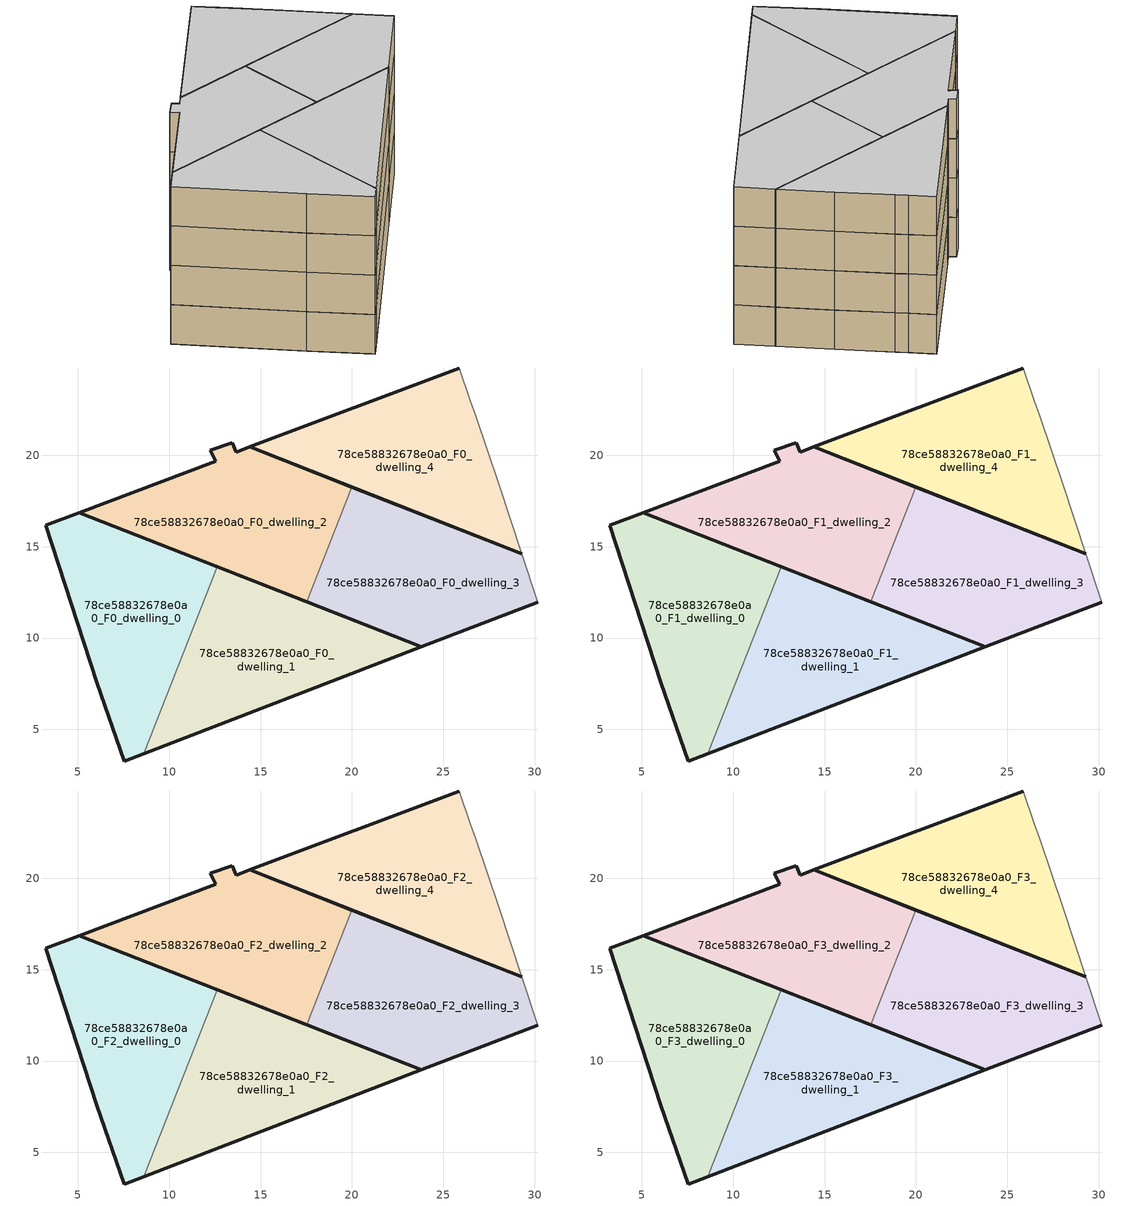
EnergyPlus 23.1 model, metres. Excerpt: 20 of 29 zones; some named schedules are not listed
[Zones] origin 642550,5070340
78ce58832678e0a0_F0_dwelling_0
 floor ground (EU_floor_Construction): 8.6,3.67 12.62,13.9 5.07,16.87 3.24,16.18 6.04,7.57 7.54,3.27 z0
 wall outside (EU_wall_Construction): 8.6,3.67 7.54,3.27 6.04,7.57 3.24,16.18 5.07,16.87 12.62,13.9 z0:3
 wall to 78ce58832678e0a0_F0_dwelling_1 (EU_wall_Construction): 12.62,13.9 8.6,3.67 z0:3
78ce58832678e0a0_F0_dwelling_1
 floor ground (EU_floor_Construction): 23.78,9.52 12.62,13.9 8.6,3.67 z0
 wall outside (EU_wall_Construction): 12.62,13.9 23.78,9.52 8.6,3.67 z0:3
78ce58832678e0a0_F0_dwelling_2
 floor ground (EU_floor_Construction): 17.52,11.97 19.99,18.26 14.4,20.46 13.65,20.18 13.45,20.68 12.25,20.28 12.55,19.68 5.07,16.87 z0
 wall outside (EU_wall_Construction): 17.52,11.97 5.07,16.87 12.55,19.68 12.25,20.28 13.45,20.68 13.65,20.18 14.4,20.46 19.99,18.26 z0:3
 wall to 78ce58832678e0a0_F0_dwelling_3 (EU_wall_Construction): 19.99,18.26 17.52,11.97 z0:3
78ce58832678e0a0_F0_dwelling_3
 floor ground (EU_floor_Construction): 30.16,11.97 29.3,14.6 19.99,18.26 17.52,11.97 23.78,9.52 z0
 wall outside (EU_wall_Construction): 30.16,11.97 23.78,9.52 17.52,11.97 / 19.99,18.26 29.3,14.6 z0:3
 wall adiabatic (EU_wall_Construction): 29.3,14.6 30.16,11.97 z0:3
78ce58832678e0a0_F0_dwelling_4
 floor ground (EU_floor_Construction): 29.3,14.6 28.06,18.37 26.76,22.18 26.46,22.98 25.86,24.78 14.4,20.46 z0
 wall outside (EU_wall_Construction): 29.3,14.6 14.4,20.46 25.86,24.78 z0:3
 wall adiabatic (EU_wall_Construction): 25.86,24.78 26.46,22.98 26.76,22.18 28.06,18.37 29.3,14.6 z0:3
78ce58832678e0a0_F1_dwelling_0
 floor to 78ce58832678e0a0_F0_dwelling_0 (EU_floor_Construction): 8.6,3.67 12.62,13.9 5.07,16.87 3.24,16.18 6.04,7.57 7.54,3.27 z3
 wall outside (EU_wall_Construction): 8.6,3.67 7.54,3.27 6.04,7.57 3.24,16.18 5.07,16.87 12.62,13.9 z3:6
 wall to 78ce58832678e0a0_F1_dwelling_1 (EU_wall_Construction): 12.62,13.9 8.6,3.67 z3:6
78ce58832678e0a0_F1_dwelling_1
 floor to 78ce58832678e0a0_F0_dwelling_1 (EU_floor_Construction): 23.78,9.52 12.62,13.9 8.6,3.67 z3
 wall outside (EU_wall_Construction): 12.62,13.9 23.78,9.52 8.6,3.67 z3:6
78ce58832678e0a0_F1_dwelling_2
 floor to 78ce58832678e0a0_F0_dwelling_2 (EU_floor_Construction): 17.52,11.97 19.99,18.26 14.4,20.46 13.65,20.18 13.45,20.68 12.25,20.28 12.55,19.68 5.07,16.87 z3
 wall outside (EU_wall_Construction): 17.52,11.97 5.07,16.87 12.55,19.68 12.25,20.28 13.45,20.68 13.65,20.18 14.4,20.46 19.99,18.26 z3:6
 wall to 78ce58832678e0a0_F1_dwelling_3 (EU_wall_Construction): 19.99,18.26 17.52,11.97 z3:6
78ce58832678e0a0_F1_dwelling_3
 floor to 78ce58832678e0a0_F0_dwelling_3 (EU_floor_Construction): 30.16,11.97 29.3,14.6 19.99,18.26 17.52,11.97 23.78,9.52 z3
 wall outside (EU_wall_Construction): 30.16,11.97 23.78,9.52 17.52,11.97 / 19.99,18.26 29.3,14.6 z3:6
 wall adiabatic (EU_wall_Construction): 29.3,14.6 30.16,11.97 z3:6
78ce58832678e0a0_F1_dwelling_4
 floor to 78ce58832678e0a0_F0_dwelling_4 (EU_floor_Construction): 29.3,14.6 28.06,18.37 26.76,22.18 26.46,22.98 25.86,24.78 14.4,20.46 z3
 wall outside (EU_wall_Construction): 29.3,14.6 14.4,20.46 25.86,24.78 z3:6
 wall adiabatic (EU_wall_Construction): 25.86,24.78 26.46,22.98 26.76,22.18 28.06,18.37 29.3,14.6 z3:6
78ce58832678e0a0_F2_dwelling_0
 floor to 78ce58832678e0a0_F1_dwelling_0 (EU_floor_Construction): 8.6,3.67 12.62,13.9 5.07,16.87 3.24,16.18 6.04,7.57 7.54,3.27 z6
 wall outside (EU_wall_Construction): 8.6,3.67 7.54,3.27 6.04,7.57 3.24,16.18 5.07,16.87 12.62,13.9 z6:9
 wall to 78ce58832678e0a0_F2_dwelling_1 (EU_wall_Construction): 12.62,13.9 8.6,3.67 z6:9
78ce58832678e0a0_F2_dwelling_1
 floor to 78ce58832678e0a0_F1_dwelling_1 (EU_floor_Construction): 23.78,9.52 12.62,13.9 8.6,3.67 z6
 wall outside (EU_wall_Construction): 12.62,13.9 23.78,9.52 8.6,3.67 z6:9
78ce58832678e0a0_F2_dwelling_2
 floor to 78ce58832678e0a0_F1_dwelling_2 (EU_floor_Construction): 17.52,11.97 19.99,18.26 14.4,20.46 13.65,20.18 13.45,20.68 12.25,20.28 12.55,19.68 5.07,16.87 z6
 wall outside (EU_wall_Construction): 17.52,11.97 5.07,16.87 12.55,19.68 12.25,20.28 13.45,20.68 13.65,20.18 14.4,20.46 19.99,18.26 z6:9
 wall to 78ce58832678e0a0_F2_dwelling_3 (EU_wall_Construction): 19.99,18.26 17.52,11.97 z6:9
78ce58832678e0a0_F2_dwelling_3
 floor to 78ce58832678e0a0_F1_dwelling_3 (EU_floor_Construction): 30.16,11.97 29.3,14.6 19.99,18.26 17.52,11.97 23.78,9.52 z6
 wall outside (EU_wall_Construction): 30.16,11.97 23.78,9.52 17.52,11.97 / 19.99,18.26 29.3,14.6 z6:9
 wall adiabatic (EU_wall_Construction): 29.3,14.6 30.16,11.97 z6:9
78ce58832678e0a0_F2_dwelling_4
 floor to 78ce58832678e0a0_F1_dwelling_4 (EU_floor_Construction): 29.3,14.6 28.06,18.37 26.76,22.18 26.46,22.98 25.86,24.78 14.4,20.46 z6
 wall outside (EU_wall_Construction): 29.3,14.6 14.4,20.46 25.86,24.78 z6:9
 wall adiabatic (EU_wall_Construction): 25.86,24.78 26.46,22.98 26.76,22.18 28.06,18.37 29.3,14.6 z6:9
78ce58832678e0a0_F3_dwelling_0
 floor to 78ce58832678e0a0_F2_dwelling_0 (EU_floor_Construction): 8.6,3.67 12.62,13.9 5.07,16.87 3.24,16.18 6.04,7.57 7.54,3.27 z9
 wall outside (EU_wall_Construction): 8.6,3.67 7.54,3.27 6.04,7.57 3.24,16.18 5.07,16.87 12.62,13.9 z9:12
 wall to 78ce58832678e0a0_F3_dwelling_1 (EU_wall_Construction): 12.62,13.9 8.6,3.67 z9:12
 ceiling to 78ce58832678e0a0_F4_dwelling_0 (EU_floor_Construction): 12.62,13.9 8.6,3.67 7.54,3.27 6.04,7.57 3.24,16.18 5.07,16.87 z12
78ce58832678e0a0_F3_dwelling_1
 floor to 78ce58832678e0a0_F2_dwelling_1 (EU_floor_Construction): 23.78,9.52 12.62,13.9 8.6,3.67 z9
 wall outside (EU_wall_Construction): 12.62,13.9 23.78,9.52 8.6,3.67 z9:12
 ceiling to 78ce58832678e0a0_F4_dwelling_1 (EU_floor_Construction): 23.78,9.52 8.6,3.67 12.62,13.9 z12
78ce58832678e0a0_F3_dwelling_2
 floor to 78ce58832678e0a0_F2_dwelling_2 (EU_floor_Construction): 17.52,11.97 19.99,18.26 14.4,20.46 13.65,20.18 13.45,20.68 12.25,20.28 12.55,19.68 5.07,16.87 z9
 wall outside (EU_wall_Construction): 17.52,11.97 5.07,16.87 12.55,19.68 12.25,20.28 13.45,20.68 13.65,20.18 14.4,20.46 19.99,18.26 z9:12
 wall to 78ce58832678e0a0_F3_dwelling_3 (EU_wall_Construction): 19.99,18.26 17.52,11.97 z9:12
 ceiling to 78ce58832678e0a0_F4_dwelling_2 (EU_floor_Construction): 19.99,18.26 17.52,11.97 5.07,16.87 12.55,19.68 12.25,20.28 13.45,20.68 13.65,20.18 14.4,20.46 z12
78ce58832678e0a0_F3_dwelling_3
 floor to 78ce58832678e0a0_F2_dwelling_3 (EU_floor_Construction): 30.16,11.97 29.3,14.6 19.99,18.26 17.52,11.97 23.78,9.52 z9
 wall outside (EU_wall_Construction): 30.16,11.97 23.78,9.52 17.52,11.97 / 19.99,18.26 29.3,14.6 z9:12
 wall adiabatic (EU_wall_Construction): 29.3,14.6 30.16,11.97 z9:12
 ceiling to 78ce58832678e0a0_F4_dwelling_3 (EU_floor_Construction): 29.3,14.6 30.16,11.97 23.78,9.52 17.52,11.97 19.99,18.26 z12
78ce58832678e0a0_F3_dwelling_4
 floor to 78ce58832678e0a0_F2_dwelling_4 (EU_floor_Construction): 29.3,14.6 28.06,18.37 26.76,22.18 26.46,22.98 25.86,24.78 14.4,20.46 z9
 wall outside (EU_wall_Construction): 29.3,14.6 14.4,20.46 25.86,24.78 z9:12
 wall adiabatic (EU_wall_Construction): 25.86,24.78 26.46,22.98 26.76,22.18 28.06,18.37 29.3,14.6 z9:12
 ceiling to 78ce58832678e0a0_F4_dwelling_4 (EU_floor_Construction): 26.46,22.98 26.76,22.18 28.06,18.37 29.3,14.6 14.4,20.46 25.86,24.78 z12
[Building]
EU S2 Campaign: North Axis=0; Terrain=City; Solar Distribution=FullExterior
[Site:Location]
Lyon-Bron: Latitude=45.75; Longitude=5; Time Zone=1; Elevation=198
[SizingPeriod:WeatherFileDays]
AnnualSizingPeriod: Begin Month=1; Begin Day of Month=1; End Month=12; End Day of Month=31; Day of Week for Start Day=Monday; Use Weather File Daylight Saving Period=No; Use Weather File Rain and Snow Indicators=No
[MATERIAL]
EU_InternalMass_Material: Roughness=MediumRough; Thickness=0.1; Conductivity=1; Density=1800; Specific Heat=900; Thermal Absorptance=0.9; Solar Absorptance=0.7; Visible Absorptance=0.7
[MATERIAL:NOMASS] Roughness=MediumRough; Thermal Absorptance=0.9; Solar Absorptance=0.7; Visible Absorptance=0.7
Name | Thermal Resistance
EU_wall_NoMass | 0.776494
EU_floor_NoMass | 0.421597
[CONSTRUCTION]
EU_wall_Construction: EU_wall_NoMass
EU_floor_Construction: EU_floor_NoMass
EU_InternalMass_Construction: EU_InternalMass_Material
[ZONE] Type=1; Multiplier=1; Ceiling Height=autocalculate; Floor Area=autocalculate; Part of Total Floor Area=Yes
Name | Volume
78ce58832678e0a0_F0_dwelling_0; 78ce58832678e0a0_F1_dwelling_0; 78ce58832678e0a0_F2_dwelling_0; 78ce58832678e0a0_F3_dwelling_0 | 197.808
78ce58832678e0a0_F0_dwelling_1; 78ce58832678e0a0_F1_dwelling_1; 78ce58832678e0a0_F2_dwelling_1; 78ce58832678e0a0_F3_dwelling_1 | 197.785
78ce58832678e0a0_F0_dwelling_2; 78ce58832678e0a0_F1_dwelling_2; 78ce58832678e0a0_F2_dwelling_2; 78ce58832678e0a0_F3_dwelling_2 | 197.799
78ce58832678e0a0_F0_dwelling_3; 78ce58832678e0a0_F1_dwelling_3; 78ce58832678e0a0_F2_dwelling_3; 78ce58832678e0a0_F3_dwelling_3 | 197.776
78ce58832678e0a0_F0_dwelling_4; 78ce58832678e0a0_F1_dwelling_4; 78ce58832678e0a0_F2_dwelling_4; 78ce58832678e0a0_F3_dwelling_4 | 197.793
[INTERNALMASS] Construction=EU_InternalMass_Construction
Name | Zone or ZoneList | Surface Area
78ce58832678e0a0_F0_dwelling_0_EU_InternalMass | 78ce58832678e0a0_F0_dwelling_0 | 65.9361
78ce58832678e0a0_F0_dwelling_1_EU_InternalMass | 78ce58832678e0a0_F0_dwelling_1 | 65.9263
78ce58832678e0a0_F0_dwelling_2_EU_InternalMass | 78ce58832678e0a0_F0_dwelling_2 | 65.9322
78ce58832678e0a0_F0_dwelling_3_EU_InternalMass | 78ce58832678e0a0_F0_dwelling_3 | 65.9271
78ce58832678e0a0_F0_dwelling_4_EU_InternalMass | 78ce58832678e0a0_F0_dwelling_4 | 65.9315
78ce58832678e0a0_F1_dwelling_0_EU_InternalMass | 78ce58832678e0a0_F1_dwelling_0 | 65.9361
78ce58832678e0a0_F1_dwelling_1_EU_InternalMass | 78ce58832678e0a0_F1_dwelling_1 | 65.9263
78ce58832678e0a0_F1_dwelling_2_EU_InternalMass | 78ce58832678e0a0_F1_dwelling_2 | 65.9322
78ce58832678e0a0_F1_dwelling_3_EU_InternalMass | 78ce58832678e0a0_F1_dwelling_3 | 65.9271
78ce58832678e0a0_F1_dwelling_4_EU_InternalMass | 78ce58832678e0a0_F1_dwelling_4 | 65.9315
78ce58832678e0a0_F2_dwelling_0_EU_InternalMass | 78ce58832678e0a0_F2_dwelling_0 | 65.9361
78ce58832678e0a0_F2_dwelling_1_EU_InternalMass | 78ce58832678e0a0_F2_dwelling_1 | 65.9263
78ce58832678e0a0_F2_dwelling_2_EU_InternalMass | 78ce58832678e0a0_F2_dwelling_2 | 65.9322
78ce58832678e0a0_F2_dwelling_3_EU_InternalMass | 78ce58832678e0a0_F2_dwelling_3 | 65.9271
78ce58832678e0a0_F2_dwelling_4_EU_InternalMass | 78ce58832678e0a0_F2_dwelling_4 | 65.9315
78ce58832678e0a0_F3_dwelling_0_EU_InternalMass | 78ce58832678e0a0_F3_dwelling_0 | 65.9361
78ce58832678e0a0_F3_dwelling_1_EU_InternalMass | 78ce58832678e0a0_F3_dwelling_1 | 65.9263
78ce58832678e0a0_F3_dwelling_2_EU_InternalMass | 78ce58832678e0a0_F3_dwelling_2 | 65.9322
78ce58832678e0a0_F3_dwelling_3_EU_InternalMass | 78ce58832678e0a0_F3_dwelling_3 | 65.9271
78ce58832678e0a0_F3_dwelling_4_EU_InternalMass | 78ce58832678e0a0_F3_dwelling_4 | 65.9315
[OTHEREQUIPMENT] Fuel Type=Electricity; Design Level Calculation Method=Watts/Area; Power per Zone Floor Area=1; Fraction Latent=0; Fraction Radiant=0; Fraction Lost=0; Carbon Dioxide Generation Rate=0; EndUse Subcategory=EU_Step8_InternalGains
Name | Zone or ZoneList or Space or SpaceList | Schedule
EU_Step8_InternalGain_78ce58832678e0a0_F0_dwelling_0_f000 | 78ce58832678e0a0_F0_dwelling_0 | EU_Step8_GainSchedule_78ce58832678e0a0_F0_dwelling_0_f000
EU_Step8_InternalGain_78ce58832678e0a0_F0_dwelling_1_f000 | 78ce58832678e0a0_F0_dwelling_1 | EU_Step8_GainSchedule_78ce58832678e0a0_F0_dwelling_1_f000
EU_Step8_InternalGain_78ce58832678e0a0_F0_dwelling_2_f000 | 78ce58832678e0a0_F0_dwelling_2 | EU_Step8_GainSchedule_78ce58832678e0a0_F0_dwelling_2_f000
EU_Step8_InternalGain_78ce58832678e0a0_F0_dwelling_3_f000 | 78ce58832678e0a0_F0_dwelling_3 | EU_Step8_GainSchedule_78ce58832678e0a0_F0_dwelling_3_f000
EU_Step8_InternalGain_78ce58832678e0a0_F0_dwelling_4_f000 | 78ce58832678e0a0_F0_dwelling_4 | EU_Step8_GainSchedule_78ce58832678e0a0_F0_dwelling_4_f000
EU_Step8_InternalGain_78ce58832678e0a0_F1_dwelling_0_f000 | 78ce58832678e0a0_F1_dwelling_0 | EU_Step8_GainSchedule_78ce58832678e0a0_F1_dwelling_0_f000
EU_Step8_InternalGain_78ce58832678e0a0_F1_dwelling_1_f000 | 78ce58832678e0a0_F1_dwelling_1 | EU_Step8_GainSchedule_78ce58832678e0a0_F1_dwelling_1_f000
EU_Step8_InternalGain_78ce58832678e0a0_F1_dwelling_2_f000 | 78ce58832678e0a0_F1_dwelling_2 | EU_Step8_GainSchedule_78ce58832678e0a0_F1_dwelling_2_f000
EU_Step8_InternalGain_78ce58832678e0a0_F1_dwelling_3_f000 | 78ce58832678e0a0_F1_dwelling_3 | EU_Step8_GainSchedule_78ce58832678e0a0_F1_dwelling_3_f000
EU_Step8_InternalGain_78ce58832678e0a0_F1_dwelling_4_f000 | 78ce58832678e0a0_F1_dwelling_4 | EU_Step8_GainSchedule_78ce58832678e0a0_F1_dwelling_4_f000
EU_Step8_InternalGain_78ce58832678e0a0_F2_dwelling_0_f000 | 78ce58832678e0a0_F2_dwelling_0 | EU_Step8_GainSchedule_78ce58832678e0a0_F2_dwelling_0_f000
EU_Step8_InternalGain_78ce58832678e0a0_F2_dwelling_1_f000 | 78ce58832678e0a0_F2_dwelling_1 | EU_Step8_GainSchedule_78ce58832678e0a0_F2_dwelling_1_f000
EU_Step8_InternalGain_78ce58832678e0a0_F2_dwelling_2_f000 | 78ce58832678e0a0_F2_dwelling_2 | EU_Step8_GainSchedule_78ce58832678e0a0_F2_dwelling_2_f000
EU_Step8_InternalGain_78ce58832678e0a0_F2_dwelling_3_f000 | 78ce58832678e0a0_F2_dwelling_3 | EU_Step8_GainSchedule_78ce58832678e0a0_F2_dwelling_3_f000
EU_Step8_InternalGain_78ce58832678e0a0_F2_dwelling_4_f000 | 78ce58832678e0a0_F2_dwelling_4 | EU_Step8_GainSchedule_78ce58832678e0a0_F2_dwelling_4_f000
EU_Step8_InternalGain_78ce58832678e0a0_F3_dwelling_0_f000 | 78ce58832678e0a0_F3_dwelling_0 | EU_Step8_GainSchedule_78ce58832678e0a0_F3_dwelling_0_f000
EU_Step8_InternalGain_78ce58832678e0a0_F3_dwelling_1_f000 | 78ce58832678e0a0_F3_dwelling_1 | EU_Step8_GainSchedule_78ce58832678e0a0_F3_dwelling_1_f000
EU_Step8_InternalGain_78ce58832678e0a0_F3_dwelling_2_f000 | 78ce58832678e0a0_F3_dwelling_2 | EU_Step8_GainSchedule_78ce58832678e0a0_F3_dwelling_2_f000
EU_Step8_InternalGain_78ce58832678e0a0_F3_dwelling_3_f000 | 78ce58832678e0a0_F3_dwelling_3 | EU_Step8_GainSchedule_78ce58832678e0a0_F3_dwelling_3_f000
EU_Step8_InternalGain_78ce58832678e0a0_F3_dwelling_4_f000 | 78ce58832678e0a0_F3_dwelling_4 | EU_Step8_GainSchedule_78ce58832678e0a0_F3_dwelling_4_f000
[ZONEVENTILATION:DESIGNFLOWRATE] Schedule=EU_AlwaysOn; Design Flow Rate Calculation Method=AirChanges/Hour; Air Changes per Hour=0.693814; Ventilation Type=Natural; Fan Pressure Rise=0; Fan Total Efficiency=1; Constant Term Coefficient=1; Temperature Term Coefficient=0; Velocity Term Coefficient=0; Velocity Squared Term Coefficient=0; Minimum Indoor Temperature=-100; Maximum Indoor Temperature=100; Delta Temperature=-100; Minimum Outdoor Temperature=-100; Maximum Outdoor Temperature=100; Maximum Wind Speed=40
Name | Zone or ZoneList or Space or SpaceList
EU_ConstantAir_78ce58832678e0a0_F0_dwelling_0 | 78ce58832678e0a0_F0_dwelling_0
EU_ConstantAir_78ce58832678e0a0_F0_dwelling_1 | 78ce58832678e0a0_F0_dwelling_1
EU_ConstantAir_78ce58832678e0a0_F0_dwelling_2 | 78ce58832678e0a0_F0_dwelling_2
EU_ConstantAir_78ce58832678e0a0_F0_dwelling_3 | 78ce58832678e0a0_F0_dwelling_3
EU_ConstantAir_78ce58832678e0a0_F0_dwelling_4 | 78ce58832678e0a0_F0_dwelling_4
EU_ConstantAir_78ce58832678e0a0_F1_dwelling_0 | 78ce58832678e0a0_F1_dwelling_0
EU_ConstantAir_78ce58832678e0a0_F1_dwelling_1 | 78ce58832678e0a0_F1_dwelling_1
EU_ConstantAir_78ce58832678e0a0_F1_dwelling_2 | 78ce58832678e0a0_F1_dwelling_2
EU_ConstantAir_78ce58832678e0a0_F1_dwelling_3 | 78ce58832678e0a0_F1_dwelling_3
EU_ConstantAir_78ce58832678e0a0_F1_dwelling_4 | 78ce58832678e0a0_F1_dwelling_4
EU_ConstantAir_78ce58832678e0a0_F2_dwelling_0 | 78ce58832678e0a0_F2_dwelling_0
EU_ConstantAir_78ce58832678e0a0_F2_dwelling_1 | 78ce58832678e0a0_F2_dwelling_1
EU_ConstantAir_78ce58832678e0a0_F2_dwelling_2 | 78ce58832678e0a0_F2_dwelling_2
EU_ConstantAir_78ce58832678e0a0_F2_dwelling_3 | 78ce58832678e0a0_F2_dwelling_3
EU_ConstantAir_78ce58832678e0a0_F2_dwelling_4 | 78ce58832678e0a0_F2_dwelling_4
EU_ConstantAir_78ce58832678e0a0_F3_dwelling_0 | 78ce58832678e0a0_F3_dwelling_0
EU_ConstantAir_78ce58832678e0a0_F3_dwelling_1 | 78ce58832678e0a0_F3_dwelling_1
EU_ConstantAir_78ce58832678e0a0_F3_dwelling_2 | 78ce58832678e0a0_F3_dwelling_2
EU_ConstantAir_78ce58832678e0a0_F3_dwelling_3 | 78ce58832678e0a0_F3_dwelling_3
EU_ConstantAir_78ce58832678e0a0_F3_dwelling_4 | 78ce58832678e0a0_F3_dwelling_4
[HVACTEMPLATE:THERMOSTAT] Constant Heating Setpoint=20; Constant Cooling Setpoint=50
EU_HeatOnly_78ce58832678e0a0_F0_dwelling_0; EU_HeatOnly_78ce58832678e0a0_F0_dwelling_1; EU_HeatOnly_78ce58832678e0a0_F0_dwelling_2; EU_HeatOnly_78ce58832678e0a0_F0_dwelling_3; EU_HeatOnly_78ce58832678e0a0_F0_dwelling_4; EU_HeatOnly_78ce58832678e0a0_F1_dwelling_0; EU_HeatOnly_78ce58832678e0a0_F1_dwelling_1; EU_HeatOnly_78ce58832678e0a0_F1_dwelling_2; EU_HeatOnly_78ce58832678e0a0_F1_dwelling_3; EU_HeatOnly_78ce58832678e0a0_F1_dwelling_4; EU_HeatOnly_78ce58832678e0a0_F2_dwelling_0; EU_HeatOnly_78ce58832678e0a0_F2_dwelling_1; EU_HeatOnly_78ce58832678e0a0_F2_dwelling_2; EU_HeatOnly_78ce58832678e0a0_F2_dwelling_3; EU_HeatOnly_78ce58832678e0a0_F2_dwelling_4; EU_HeatOnly_78ce58832678e0a0_F3_dwelling_0; EU_HeatOnly_78ce58832678e0a0_F3_dwelling_1; EU_HeatOnly_78ce58832678e0a0_F3_dwelling_2; EU_HeatOnly_78ce58832678e0a0_F3_dwelling_3; EU_HeatOnly_78ce58832678e0a0_F3_dwelling_4; EU_HeatOnly_78ce58832678e0a0_F4_dwelling_0; EU_HeatOnly_78ce58832678e0a0_F4_dwelling_1; EU_HeatOnly_78ce58832678e0a0_F4_dwelling_2; EU_HeatOnly_78ce58832678e0a0_F4_dwelling_3; EU_HeatOnly_78ce58832678e0a0_F4_dwelling_4; EU_HeatOnly_78ce58832678e0a0_F5_dwelling_0; EU_HeatOnly_78ce58832678e0a0_F5_dwelling_1; EU_HeatOnly_78ce58832678e0a0_F5_dwelling_2
